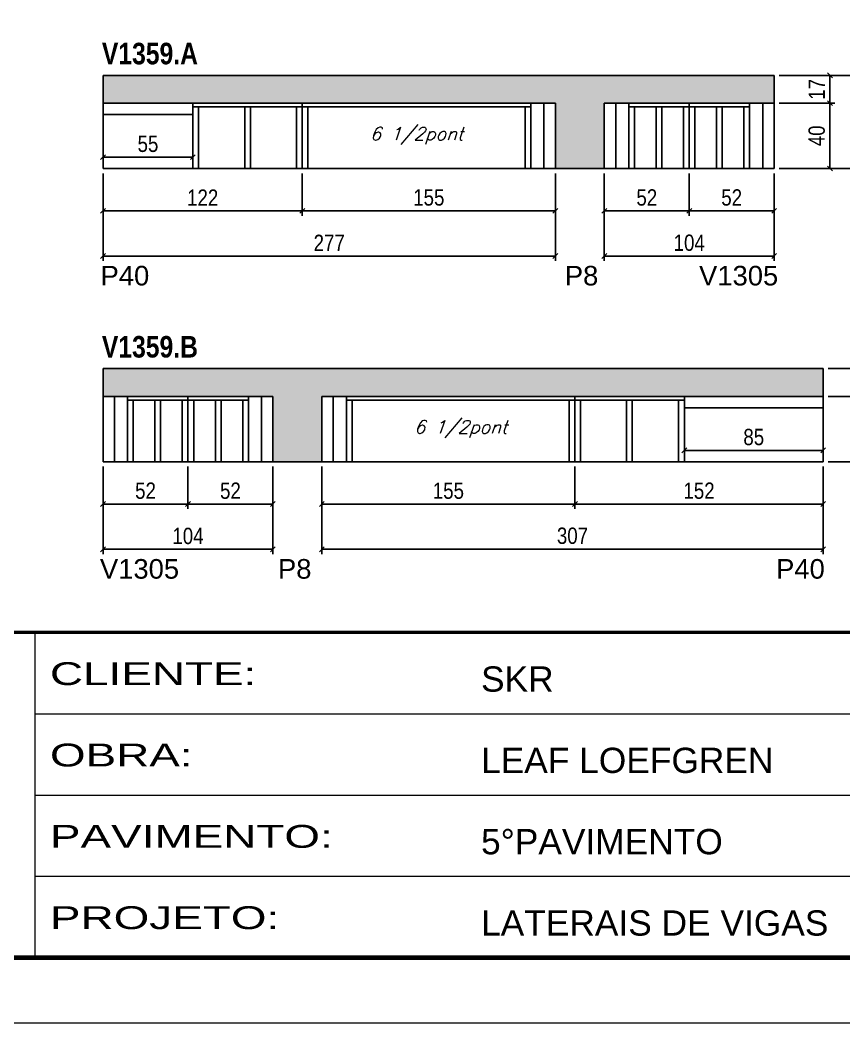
# Model space of a CAD drawing. Extents: x 3309 to 10384, y -2522 to 14608.
# Drawn here: x 8494 to 8999, y 2072 to 2686 of the extents above; entities that cross this region are included whole.
import ezdxf

# ---------------------------------------------------------------- set-up
doc = ezdxf.new("R2010")
doc.units = 0
doc.linetypes.add('CONTINUO', pattern=[0])
doc.linetypes.add('DASHED', pattern=[0.75, 0.5, -0.25])
for name, color, linetype in [('5', 5, 'Continuous'), ('COTA', 241, 'Continuous'), ('NOMENCLATURA', 7, 'Continuous'), ('Painéis', 200, 'Continuous'), ('SARR_2.2x7', 40, 'Continuous'), ('SARR_3.5x7', 81, 'Continuous'), ('texto', 7, 'Continuous')]:
    doc.layers.add(name, color=color, linetype=linetype)
doc.layers.add('Folhas', color=255, linetype='Continuous', lineweight=9)
doc.layers.add('SARRAFO DE PRESSAO', color=251, linetype='DASHED', lineweight=9)
doc.styles.add('ARIAL', font='arial.ttf')
doc.styles.add('COTA TECNICA', font='techl___.ttf', dxfattribs={"height": 10})
doc.styles.add('Romans', font='romans.shx')
doc.styles.get("Standard").update_dxf_attribs({"font": 'arial.ttf'})
doc.styles.add('TECNICA', font='techb___.ttf', dxfattribs={"height": 10})
doc.styles.add('Tecnologia', font='')
doc.styles.get('Tecnologia').set_extended_font_data('Forgotten Futurist')
doc.dimstyles.new('PAINEL', dxfattribs={"dimtxt": 10, "dimasz": 3, "dimexe": 3, "dimexo": 3, "dimgap": 3, "dimtad": 1, "dimdec": 1, "dimzin": 12, "dimdsep": 46, "dimtxsty": 'COTA TECNICA', "dimblk1": 'OBLIQUE', "dimblk2": 'OBLIQUE', "dimsah": 1, "dimcen": 0.9, "dimclrd": 4, "dimclre": 4, "dimclrt": 240, "dimadec": 1, "dimazin": 3, "dimtfac": 1, "dimtdec": 1, "dimtmove": 0, "dimatfit": 3, "dimfxl": 1, "dimtolj": 1, "dimtzin": 12, "dimarcsym": 0})

# ---------------------------------------------------------------- blocks, each defined once
blk = doc.blocks.new('9999999999')
at = {"color": 30, "linetype": 'CONTINUO'}
for p, q in [((98564.56, 34230.21), (98564.56, 34429.45)), ((98564.56, 34379.64), (99583.98, 34379.64)), ((98564.56, 34329.83), (99487.98, 34329.83)), ((98564.56, 34280.02), (99487.98, 34280.02))]:
    blk.add_line(p, q, dxfattribs=at)
at = {"color": 30, "linetype": 'CONTINUO', "const_width": 2}
blk.add_lwpolyline([(99583.98, 34230.21), (99583.98, 34414.45, 0.414214), (99568.98, 34429.45), (98228.98, 34429.45, 0.414214), (98213.98, 34414.45), (98213.98, 34245.21, 0.414214), (98228.98, 34230.21), (99583.98, 34230.21)], format="xyb", dxfattribs=at)
at = {"layer": 'Folhas'}
blk.add_lwpolyline([(98138.98, 34190.21), (99623.98, 34190.21), (99623.98, 35240.21), (98138.98, 35240.21)], close=True, dxfattribs=at)
at = {"layer": 'Folhas', "color": 30, "const_width": 3}
blk.add_lwpolyline([(98213.98, 34230.21), (99583.98, 34230.21), (99583.98, 35200.21), (98213.98, 35200.21)], close=True, dxfattribs=at)
at = {"color": 7, "linetype": 'Continuous', "ltscale": 5, "style": 'ARIAL'}
for s, height, p in [('SKR', 15.483, (98837.68, 34393.13)), ('LEAF LOEFGREN', 15.4829, (98837.68, 34343.32)), ('5°PAVIMENTO', 15.4829, (98837.68, 34293.51)), ('LATERAIS DE VIGAS', 15.4829, (98837.68, 34243.7))]:
    blk.add_text(s, height=height, dxfattribs=at).set_placement(p)
at = {"layer": 'Folhas', "color": 7, "style": 'Tecnologia', "width": 1.5}
for s, p in [('CLIENTE:', (98573.65, 34397.17)), ('OBRA:', (98573.65, 34347.31)), ('PAVIMENTO:', (98573.65, 34297.5)), ('PROJETO:', (98573.65, 34247.69))]:
    blk.add_text(s, height=14, dxfattribs=at).set_placement(p)
blk = doc.blocks.new('_Oblique')
at = {"color": 0, "linetype": 'ByBlock', "lineweight": -2}
blk.add_line((-0.5, -0.5), (0.5, 0.5), dxfattribs=at)
blk = doc.blocks.new('*D1437')
at = {"layer": 'COTA', "color": 4, "linetype": 'ByBlock', "lineweight": -2, "transparency": 16777216}
for p, q in [((8667.08, 2592.5), (8667.08, 2566.58)), ((8822.08, 2592.5), (8822.08, 2566.58)), ((8822.08, 2569.58), (8667.08, 2569.58))]:
    blk.add_line(p, q, dxfattribs=at)
at = {"layer": 'Defpoints', "color": 0, "linetype": 'ByBlock', "transparency": 16777216}
for p in [(8667.08, 2595.5), (8822.08, 2595.5), (8667.08, 2569.58)]:
    blk.add_point(p, dxfattribs=at)
at = {"layer": 'COTA', "color": 4, "linetype": 'ByBlock', "lineweight": -2, "transparency": 16777216, "xscale": 3, "yscale": 3, "zscale": 3, "rotation": 180}
blk.add_blockref('_Oblique', (8667.08, 2569.58), dxfattribs=at)
at = {"layer": 'COTA', "color": 4, "linetype": 'ByBlock', "lineweight": -2, "transparency": 16777216, "xscale": 3, "yscale": 3, "zscale": 3}
blk.add_blockref('_Oblique', (8822.08, 2569.58), dxfattribs=at)
at = {"layer": 'COTA', "color": 240, "linetype": 'ByBlock', "transparency": 16777216, "insert": (8744.58, 2577.69), "char_height": 10, "attachment_point": 5, "style": 'COTA TECNICA'}
blk.add_mtext('\\A1;155', dxfattribs=at)
blk = doc.blocks.new('*D1438')
at = {"layer": 'COTA', "color": 4, "linetype": 'ByBlock', "lineweight": -2, "transparency": 16777216}
for p, q in [((8545.08, 2592.5), (8545.08, 2566.58)), ((8667.08, 2592.5), (8667.08, 2566.58)), ((8667.08, 2569.58), (8545.08, 2569.58))]:
    blk.add_line(p, q, dxfattribs=at)
at = {"layer": 'Defpoints', "color": 0, "linetype": 'ByBlock', "transparency": 16777216}
for p in [(8545.08, 2595.5), (8667.08, 2595.5), (8545.08, 2569.58)]:
    blk.add_point(p, dxfattribs=at)
at = {"layer": 'COTA', "color": 4, "linetype": 'ByBlock', "lineweight": -2, "transparency": 16777216, "xscale": 3, "yscale": 3, "zscale": 3, "rotation": 180}
blk.add_blockref('_Oblique', (8545.08, 2569.58), dxfattribs=at)
at = {"layer": 'COTA', "color": 4, "linetype": 'ByBlock', "lineweight": -2, "transparency": 16777216, "xscale": 3, "yscale": 3, "zscale": 3}
blk.add_blockref('_Oblique', (8667.08, 2569.58), dxfattribs=at)
at = {"layer": 'COTA', "color": 240, "linetype": 'ByBlock', "transparency": 16777216, "insert": (8606.08, 2577.64), "char_height": 10, "attachment_point": 5, "style": 'COTA TECNICA'}
blk.add_mtext('\\A1;122', dxfattribs=at)
blk = doc.blocks.new('*D1439')
at = {"layer": 'COTA', "color": 4, "linetype": 'ByBlock', "lineweight": -2, "transparency": 16777216}
for p, q in [((8545.08, 2592.5), (8545.08, 2538.87)), ((8822.08, 2592.5), (8822.08, 2538.87)), ((8822.08, 2541.87), (8545.08, 2541.87))]:
    blk.add_line(p, q, dxfattribs=at)
at = {"layer": 'Defpoints', "color": 0, "linetype": 'ByBlock', "transparency": 16777216}
for p in [(8545.08, 2595.5), (8822.08, 2595.5), (8545.08, 2541.87)]:
    blk.add_point(p, dxfattribs=at)
at = {"layer": 'COTA', "color": 4, "linetype": 'ByBlock', "lineweight": -2, "transparency": 16777216, "xscale": 3, "yscale": 3, "zscale": 3, "rotation": 180}
blk.add_blockref('_Oblique', (8545.08, 2541.87), dxfattribs=at)
at = {"layer": 'COTA', "color": 4, "linetype": 'ByBlock', "lineweight": -2, "transparency": 16777216, "xscale": 3, "yscale": 3, "zscale": 3}
blk.add_blockref('_Oblique', (8822.08, 2541.87), dxfattribs=at)
at = {"layer": 'COTA', "color": 240, "linetype": 'ByBlock', "transparency": 16777216, "insert": (8683.58, 2549.94), "char_height": 10, "attachment_point": 5, "style": 'COTA TECNICA'}
blk.add_mtext('\\A1;277', dxfattribs=at)
blk = doc.blocks.new('*D1440')
at = {"layer": 'COTA', "color": 4, "lineweight": -2, "transparency": 16777216}
for p, q in [((8852.08, 2592.5), (8852.08, 2538.87)), ((8956.08, 2592.5), (8956.08, 2538.87)), ((8852.08, 2541.87), (8956.08, 2541.87))]:
    blk.add_line(p, q, dxfattribs=at)
at = {"layer": 'Defpoints', "color": 0, "transparency": 16777216}
for p in [(8852.08, 2595.5), (8956.08, 2595.5), (8956.08, 2541.87)]:
    blk.add_point(p, dxfattribs=at)
at = {"layer": 'COTA', "color": 4, "lineweight": -2, "transparency": 16777216, "xscale": 3, "yscale": 3, "zscale": 3, "rotation": 180}
blk.add_blockref('_Oblique', (8852.08, 2541.87), dxfattribs=at)
at = {"layer": 'COTA', "color": 4, "lineweight": -2, "transparency": 16777216, "xscale": 3, "yscale": 3, "zscale": 3}
blk.add_blockref('_Oblique', (8956.08, 2541.87), dxfattribs=at)
at = {"layer": 'COTA', "color": 240, "transparency": 16777216, "insert": (8904.08, 2549.97), "char_height": 10, "attachment_point": 5, "style": 'COTA TECNICA'}
blk.add_mtext('\\A1;104', dxfattribs=at)
blk = doc.blocks.new('*D1441')
at = {"layer": 'COTA', "color": 4, "lineweight": -2, "transparency": 16777216}
for p, q in [((8852.08, 2592.5), (8852.08, 2566.58)), ((8904.08, 2592.5), (8904.08, 2566.58)), ((8852.08, 2569.58), (8904.08, 2569.58))]:
    blk.add_line(p, q, dxfattribs=at)
at = {"layer": 'Defpoints', "color": 0, "transparency": 16777216}
for p in [(8852.08, 2595.5), (8904.08, 2595.5), (8904.08, 2569.58)]:
    blk.add_point(p, dxfattribs=at)
at = {"layer": 'COTA', "color": 4, "lineweight": -2, "transparency": 16777216, "xscale": 3, "yscale": 3, "zscale": 3, "rotation": 180}
blk.add_blockref('_Oblique', (8852.08, 2569.58), dxfattribs=at)
at = {"layer": 'COTA', "color": 4, "lineweight": -2, "transparency": 16777216, "xscale": 3, "yscale": 3, "zscale": 3}
blk.add_blockref('_Oblique', (8904.08, 2569.58), dxfattribs=at)
at = {"layer": 'COTA', "color": 240, "transparency": 16777216, "insert": (8878.08, 2577.69), "char_height": 10, "attachment_point": 5, "style": 'COTA TECNICA'}
blk.add_mtext('\\A1;52', dxfattribs=at)
blk = doc.blocks.new('*D1442')
at = {"layer": 'COTA', "color": 4, "lineweight": -2, "transparency": 16777216}
for p, q in [((8904.08, 2592.5), (8904.08, 2566.58)), ((8956.08, 2592.5), (8956.08, 2566.58)), ((8904.08, 2569.58), (8956.08, 2569.58))]:
    blk.add_line(p, q, dxfattribs=at)
at = {"layer": 'Defpoints', "color": 0, "transparency": 16777216}
for p in [(8904.08, 2595.5), (8956.08, 2595.5), (8956.08, 2569.58)]:
    blk.add_point(p, dxfattribs=at)
at = {"layer": 'COTA', "color": 4, "lineweight": -2, "transparency": 16777216, "xscale": 3, "yscale": 3, "zscale": 3, "rotation": 180}
blk.add_blockref('_Oblique', (8904.08, 2569.58), dxfattribs=at)
at = {"layer": 'COTA', "color": 4, "lineweight": -2, "transparency": 16777216, "xscale": 3, "yscale": 3, "zscale": 3}
blk.add_blockref('_Oblique', (8956.08, 2569.58), dxfattribs=at)
at = {"layer": 'COTA', "color": 240, "transparency": 16777216, "insert": (8930.08, 2577.69), "char_height": 10, "attachment_point": 5, "style": 'COTA TECNICA'}
blk.add_mtext('\\A1;52', dxfattribs=at)
blk = doc.blocks.new('*D1443')
at = {"layer": 'COTA', "color": 4, "lineweight": -2, "transparency": 16777216}
for p, q in [((8959.08, 2635.5), (8993.26, 2635.5)), ((8990.26, 2635.5), (8990.26, 2595.5)), ((8959.08, 2595.5), (8993.26, 2595.5))]:
    blk.add_line(p, q, dxfattribs=at)
at = {"layer": 'Defpoints', "color": 0, "transparency": 16777216}
for p in [(8956.08, 2635.5), (8956.08, 2595.5), (8990.26, 2595.5)]:
    blk.add_point(p, dxfattribs=at)
at = {"layer": 'COTA', "color": 4, "lineweight": -2, "transparency": 16777216, "xscale": 3, "yscale": 3, "zscale": 3}
for p, rotation in [((8990.26, 2635.5), 90), ((8990.26, 2595.5), 270)]:
    blk.add_blockref('_Oblique', p, dxfattribs=dict(at, rotation=rotation))
at = {"layer": 'COTA', "color": 240, "transparency": 16777216, "insert": (8982.16, 2615.5), "char_height": 10, "attachment_point": 5, "rotation": 90, "style": 'COTA TECNICA'}
blk.add_mtext('\\A1;40', dxfattribs=at)
blk = doc.blocks.new('*D1444')
at = {"layer": 'COTA', "color": 4, "lineweight": -2, "transparency": 16777216}
for p, q in [((8959.08, 2652.5), (8993.26, 2652.5)), ((8990.26, 2635.5), (8990.26, 2652.5)), ((8959.08, 2635.5), (8993.26, 2635.5))]:
    blk.add_line(p, q, dxfattribs=at)
at = {"layer": 'Defpoints', "color": 0, "transparency": 16777216}
for p in [(8956.08, 2652.5), (8990.26, 2652.5), (8956.08, 2635.5)]:
    blk.add_point(p, dxfattribs=at)
at = {"layer": 'COTA', "color": 4, "lineweight": -2, "transparency": 16777216, "xscale": 3, "yscale": 3, "zscale": 3}
for p, rotation in [((8990.26, 2652.5), 90), ((8990.26, 2635.5), 270)]:
    blk.add_blockref('_Oblique', p, dxfattribs=dict(at, rotation=rotation))
at = {"layer": 'COTA', "color": 240, "transparency": 16777216, "insert": (8982.19, 2644), "char_height": 10, "attachment_point": 5, "rotation": 90, "style": 'COTA TECNICA'}
blk.add_mtext('\\A1;17', dxfattribs=at)
blk = doc.blocks.new('*D1445')
at = {"layer": 'COTA', "color": 4, "lineweight": -2, "transparency": 16777216}
for p, q in [((8959.08, 2652.5), (9027.13, 2652.5)), ((9024.13, 2595.5), (9024.13, 2652.5)), ((8959.08, 2595.5), (9027.13, 2595.5))]:
    blk.add_line(p, q, dxfattribs=at)
at = {"layer": 'Defpoints', "color": 0, "transparency": 16777216}
for p in [(8956.08, 2652.5), (9024.13, 2652.5), (8956.08, 2595.5)]:
    blk.add_point(p, dxfattribs=at)
at = {"layer": 'COTA', "color": 4, "lineweight": -2, "transparency": 16777216, "xscale": 3, "yscale": 3, "zscale": 3}
for p, rotation in [((9024.13, 2652.5), 90), ((9024.13, 2595.5), 270)]:
    blk.add_blockref('_Oblique', p, dxfattribs=dict(at, rotation=rotation))
at = {"layer": 'COTA', "color": 240, "transparency": 16777216, "insert": (9016.02, 2624), "char_height": 10, "attachment_point": 5, "rotation": 90, "style": 'COTA TECNICA'}
blk.add_mtext('\\A1;57', dxfattribs=at)
blk = doc.blocks.new('*D1446')
at = {"layer": 'COTA', "color": 4, "lineweight": -2, "transparency": 16777216}
for p, q in [((8545.08, 2598.5), (8545.08, 2605.44)), ((8600.08, 2598.5), (8600.08, 2605.44)), ((8545.08, 2602.44), (8600.08, 2602.44))]:
    blk.add_line(p, q, dxfattribs=at)
at = {"layer": 'Defpoints', "color": 0, "transparency": 16777216}
for p in [(8600.08, 2602.44), (8545.08, 2595.5), (8600.08, 2595.5)]:
    blk.add_point(p, dxfattribs=at)
at = {"layer": 'COTA', "color": 4, "lineweight": -2, "transparency": 16777216, "xscale": 3, "yscale": 3, "zscale": 3, "rotation": 180}
blk.add_blockref('_Oblique', (8545.08, 2602.44), dxfattribs=at)
at = {"layer": 'COTA', "color": 4, "lineweight": -2, "transparency": 16777216, "xscale": 3, "yscale": 3, "zscale": 3}
blk.add_blockref('_Oblique', (8600.08, 2602.44), dxfattribs=at)
at = {"layer": 'COTA', "color": 240, "transparency": 16777216, "insert": (8572.58, 2610.55), "char_height": 10, "attachment_point": 5, "style": 'COTA TECNICA'}
blk.add_mtext('\\A1;55', dxfattribs=at)
blk = doc.blocks.new('*D1447')
at = {"layer": 'COTA', "color": 4, "linetype": 'ByBlock', "lineweight": -2, "transparency": 16777216}
for p, q in [((8679.08, 2412.89), (8679.08, 2386.97)), ((8834.08, 2412.89), (8834.08, 2386.97)), ((8679.08, 2389.97), (8834.08, 2389.97))]:
    blk.add_line(p, q, dxfattribs=at)
at = {"layer": 'Defpoints', "color": 0, "linetype": 'ByBlock', "transparency": 16777216}
for p in [(8679.08, 2415.89), (8834.08, 2415.89), (8834.08, 2389.97)]:
    blk.add_point(p, dxfattribs=at)
at = {"layer": 'COTA', "color": 4, "linetype": 'ByBlock', "lineweight": -2, "transparency": 16777216, "xscale": 3, "yscale": 3, "zscale": 3, "rotation": 180}
blk.add_blockref('_Oblique', (8679.08, 2389.97), dxfattribs=at)
at = {"layer": 'COTA', "color": 4, "linetype": 'ByBlock', "lineweight": -2, "transparency": 16777216, "xscale": 3, "yscale": 3, "zscale": 3}
blk.add_blockref('_Oblique', (8834.08, 2389.97), dxfattribs=at)
at = {"layer": 'COTA', "color": 240, "linetype": 'ByBlock', "transparency": 16777216, "insert": (8756.58, 2398.08), "char_height": 10, "attachment_point": 5, "style": 'COTA TECNICA'}
blk.add_mtext('\\A1;155', dxfattribs=at)
blk = doc.blocks.new('*D1448')
at = {"layer": 'COTA', "color": 4, "linetype": 'ByBlock', "lineweight": -2, "transparency": 16777216}
for p, q in [((8834.08, 2412.89), (8834.08, 2386.97)), ((8986.08, 2412.89), (8986.08, 2386.97)), ((8834.08, 2389.97), (8986.08, 2389.97))]:
    blk.add_line(p, q, dxfattribs=at)
at = {"layer": 'Defpoints', "color": 0, "linetype": 'ByBlock', "transparency": 16777216}
for p in [(8834.08, 2415.89), (8986.08, 2415.89), (8986.08, 2389.97)]:
    blk.add_point(p, dxfattribs=at)
at = {"layer": 'COTA', "color": 4, "linetype": 'ByBlock', "lineweight": -2, "transparency": 16777216, "xscale": 3, "yscale": 3, "zscale": 3, "rotation": 180}
blk.add_blockref('_Oblique', (8834.08, 2389.97), dxfattribs=at)
at = {"layer": 'COTA', "color": 4, "linetype": 'ByBlock', "lineweight": -2, "transparency": 16777216, "xscale": 3, "yscale": 3, "zscale": 3}
blk.add_blockref('_Oblique', (8986.08, 2389.97), dxfattribs=at)
at = {"layer": 'COTA', "color": 240, "linetype": 'ByBlock', "transparency": 16777216, "insert": (8910.08, 2398.08), "char_height": 10, "attachment_point": 5, "style": 'COTA TECNICA'}
blk.add_mtext('\\A1;152', dxfattribs=at)
blk = doc.blocks.new('*D1449')
at = {"layer": 'COTA', "color": 4, "linetype": 'ByBlock', "lineweight": -2, "transparency": 16777216}
for p, q in [((8679.08, 2412.89), (8679.08, 2359.26)), ((8986.08, 2412.89), (8986.08, 2359.26)), ((8679.08, 2362.26), (8986.08, 2362.26))]:
    blk.add_line(p, q, dxfattribs=at)
at = {"layer": 'Defpoints', "color": 0, "linetype": 'ByBlock', "transparency": 16777216}
for p in [(8679.08, 2415.89), (8986.08, 2415.89), (8986.08, 2362.26)]:
    blk.add_point(p, dxfattribs=at)
at = {"layer": 'COTA', "color": 4, "linetype": 'ByBlock', "lineweight": -2, "transparency": 16777216, "xscale": 3, "yscale": 3, "zscale": 3, "rotation": 180}
blk.add_blockref('_Oblique', (8679.08, 2362.26), dxfattribs=at)
at = {"layer": 'COTA', "color": 4, "linetype": 'ByBlock', "lineweight": -2, "transparency": 16777216, "xscale": 3, "yscale": 3, "zscale": 3}
blk.add_blockref('_Oblique', (8986.08, 2362.26), dxfattribs=at)
at = {"layer": 'COTA', "color": 240, "linetype": 'ByBlock', "transparency": 16777216, "insert": (8832.58, 2370.48), "char_height": 10, "attachment_point": 5, "style": 'COTA TECNICA'}
blk.add_mtext('\\A1;307', dxfattribs=at)
blk = doc.blocks.new('*D1450')
at = {"layer": 'COTA', "color": 4, "lineweight": -2, "transparency": 16777216}
for p, q in [((8545.08, 2412.89), (8545.08, 2359.26)), ((8649.08, 2412.89), (8649.08, 2359.26)), ((8649.08, 2362.26), (8545.08, 2362.26))]:
    blk.add_line(p, q, dxfattribs=at)
at = {"layer": 'Defpoints', "color": 0, "transparency": 16777216}
for p in [(8545.08, 2415.89), (8649.08, 2415.89), (8545.08, 2362.26)]:
    blk.add_point(p, dxfattribs=at)
at = {"layer": 'COTA', "color": 4, "lineweight": -2, "transparency": 16777216, "xscale": 3, "yscale": 3, "zscale": 3, "rotation": 180}
blk.add_blockref('_Oblique', (8545.08, 2362.26), dxfattribs=at)
at = {"layer": 'COTA', "color": 4, "lineweight": -2, "transparency": 16777216, "xscale": 3, "yscale": 3, "zscale": 3}
blk.add_blockref('_Oblique', (8649.08, 2362.26), dxfattribs=at)
at = {"layer": 'COTA', "color": 240, "transparency": 16777216, "insert": (8597.08, 2370.36), "char_height": 10, "attachment_point": 5, "style": 'COTA TECNICA'}
blk.add_mtext('\\A1;104', dxfattribs=at)
blk = doc.blocks.new('*D1451')
at = {"layer": 'COTA', "color": 4, "lineweight": -2, "transparency": 16777216}
for p, q in [((8597.08, 2412.89), (8597.08, 2386.97)), ((8649.08, 2412.89), (8649.08, 2386.97)), ((8649.08, 2389.97), (8597.08, 2389.97))]:
    blk.add_line(p, q, dxfattribs=at)
at = {"layer": 'Defpoints', "color": 0, "transparency": 16777216}
for p in [(8597.08, 2415.89), (8649.08, 2415.89), (8597.08, 2389.97)]:
    blk.add_point(p, dxfattribs=at)
at = {"layer": 'COTA', "color": 4, "lineweight": -2, "transparency": 16777216, "xscale": 3, "yscale": 3, "zscale": 3, "rotation": 180}
blk.add_blockref('_Oblique', (8597.08, 2389.97), dxfattribs=at)
at = {"layer": 'COTA', "color": 4, "lineweight": -2, "transparency": 16777216, "xscale": 3, "yscale": 3, "zscale": 3}
blk.add_blockref('_Oblique', (8649.08, 2389.97), dxfattribs=at)
at = {"layer": 'COTA', "color": 240, "transparency": 16777216, "insert": (8623.08, 2398.08), "char_height": 10, "attachment_point": 5, "style": 'COTA TECNICA'}
blk.add_mtext('\\A1;52', dxfattribs=at)
blk = doc.blocks.new('*D1452')
at = {"layer": 'COTA', "color": 4, "lineweight": -2, "transparency": 16777216}
for p, q in [((8545.08, 2412.89), (8545.08, 2386.97)), ((8597.08, 2412.89), (8597.08, 2386.97)), ((8597.08, 2389.97), (8545.08, 2389.97))]:
    blk.add_line(p, q, dxfattribs=at)
at = {"layer": 'Defpoints', "color": 0, "transparency": 16777216}
for p in [(8545.08, 2415.89), (8597.08, 2415.89), (8545.08, 2389.97)]:
    blk.add_point(p, dxfattribs=at)
at = {"layer": 'COTA', "color": 4, "lineweight": -2, "transparency": 16777216, "xscale": 3, "yscale": 3, "zscale": 3, "rotation": 180}
blk.add_blockref('_Oblique', (8545.08, 2389.97), dxfattribs=at)
at = {"layer": 'COTA', "color": 4, "lineweight": -2, "transparency": 16777216, "xscale": 3, "yscale": 3, "zscale": 3}
blk.add_blockref('_Oblique', (8597.08, 2389.97), dxfattribs=at)
at = {"layer": 'COTA', "color": 240, "transparency": 16777216, "insert": (8571.08, 2398.08), "char_height": 10, "attachment_point": 5, "style": 'COTA TECNICA'}
blk.add_mtext('\\A1;52', dxfattribs=at)
blk = doc.blocks.new('*D1453')
at = {"layer": 'COTA', "color": 4, "lineweight": -2, "transparency": 16777216}
for p, q in [((8901.08, 2418.89), (8901.08, 2425.83)), ((8986.08, 2422.83), (8901.08, 2422.83)), ((8986.08, 2418.89), (8986.08, 2425.83))]:
    blk.add_line(p, q, dxfattribs=at)
at = {"layer": 'Defpoints', "color": 0, "transparency": 16777216}
for p in [(8901.08, 2422.83), (8901.08, 2415.89), (8986.08, 2415.89)]:
    blk.add_point(p, dxfattribs=at)
at = {"layer": 'COTA', "color": 4, "lineweight": -2, "transparency": 16777216, "xscale": 3, "yscale": 3, "zscale": 3, "rotation": 180}
blk.add_blockref('_Oblique', (8901.08, 2422.83), dxfattribs=at)
at = {"layer": 'COTA', "color": 4, "lineweight": -2, "transparency": 16777216, "xscale": 3, "yscale": 3, "zscale": 3}
blk.add_blockref('_Oblique', (8986.08, 2422.83), dxfattribs=at)
at = {"layer": 'COTA', "color": 240, "transparency": 16777216, "insert": (8943.58, 2430.96), "char_height": 10, "attachment_point": 5, "style": 'COTA TECNICA'}
blk.add_mtext('\\A1;85', dxfattribs=at)
blk = doc.blocks.new('*D1454')
at = {"layer": 'COTA', "color": 4, "lineweight": -2, "transparency": 16777216}
for p, q in [((8989.08, 2455.89), (9025.77, 2455.89)), ((9022.77, 2455.89), (9022.77, 2415.89)), ((8989.08, 2415.89), (9025.77, 2415.89))]:
    blk.add_line(p, q, dxfattribs=at)
at = {"layer": 'Defpoints', "color": 0, "transparency": 16777216}
for p in [(8986.08, 2455.89), (8986.08, 2415.89), (9022.77, 2415.89)]:
    blk.add_point(p, dxfattribs=at)
at = {"layer": 'COTA', "color": 4, "lineweight": -2, "transparency": 16777216, "xscale": 3, "yscale": 3, "zscale": 3}
for p, rotation in [((9022.77, 2455.89), 90), ((9022.77, 2415.89), 270)]:
    blk.add_blockref('_Oblique', p, dxfattribs=dict(at, rotation=rotation))
at = {"layer": 'COTA', "color": 240, "transparency": 16777216, "insert": (9014.67, 2435.89), "char_height": 10, "attachment_point": 5, "rotation": 90, "style": 'COTA TECNICA'}
blk.add_mtext('\\A1;40', dxfattribs=at)
blk = doc.blocks.new('*D1455')
at = {"layer": 'COTA', "color": 4, "lineweight": -2, "transparency": 16777216}
for p, q in [((8989.08, 2472.89), (9025.77, 2472.89)), ((9022.77, 2455.89), (9022.77, 2472.89)), ((8989.08, 2455.89), (9025.77, 2455.89))]:
    blk.add_line(p, q, dxfattribs=at)
at = {"layer": 'Defpoints', "color": 0, "transparency": 16777216}
for p in [(8986.08, 2472.89), (9022.77, 2472.89), (8986.08, 2455.89)]:
    blk.add_point(p, dxfattribs=at)
at = {"layer": 'COTA', "color": 4, "lineweight": -2, "transparency": 16777216, "xscale": 3, "yscale": 3, "zscale": 3}
for p, rotation in [((9022.77, 2472.89), 90), ((9022.77, 2455.89), 270)]:
    blk.add_blockref('_Oblique', p, dxfattribs=dict(at, rotation=rotation))
at = {"layer": 'COTA', "color": 240, "transparency": 16777216, "insert": (9014.7, 2464.39), "char_height": 10, "attachment_point": 5, "rotation": 90, "style": 'COTA TECNICA'}
blk.add_mtext('\\A1;17', dxfattribs=at)
blk = doc.blocks.new('*D1456')
at = {"layer": 'COTA', "color": 4, "lineweight": -2, "transparency": 16777216}
for p, q in [((8992.08, 2472.89), (9056.07, 2472.89)), ((9053.07, 2415.89), (9053.07, 2472.89)), ((8989.08, 2415.89), (9056.07, 2415.89))]:
    blk.add_line(p, q, dxfattribs=at)
at = {"layer": 'Defpoints', "color": 0, "transparency": 16777216}
for p in [(8989.08, 2472.89), (9053.07, 2472.89), (8986.08, 2415.89)]:
    blk.add_point(p, dxfattribs=at)
at = {"layer": 'COTA', "color": 4, "lineweight": -2, "transparency": 16777216, "xscale": 3, "yscale": 3, "zscale": 3}
for p, rotation in [((9053.07, 2472.89), 90), ((9053.07, 2415.89), 270)]:
    blk.add_blockref('_Oblique', p, dxfattribs=dict(at, rotation=rotation))
at = {"layer": 'COTA', "color": 240, "transparency": 16777216, "insert": (9044.96, 2444.39), "char_height": 10, "attachment_point": 5, "rotation": 90, "style": 'COTA TECNICA'}
blk.add_mtext('\\A1;57', dxfattribs=at)

msp = doc.modelspace()

# ---------------------------------------------------------------- hatches: boundary and pattern name
at = {"layer": 'COTA'}
h = msp.add_hatch(dxfattribs=at)
h.set_pattern_fill('AR-CONC', color=256, scale=0.03)
h.set_pattern_definition([(50, (0, 24.1962), (5.46554, -0.4781726), [0.5715, -6.2865]), (355, (0, 24.196), (-1.0573026, 5.7317054), [0.4572, -5.0292175]), (100.451445, (0.4555, 24.1564), (4.4082374, 5.2535326), [0.4857003, -5.3427073]), (46.1842, (0, 25.72), (8.132371, -1.26127), [0.85725, -9.42975]), (96.63556, (0.678, 25.615), (7.122124, 7.422784), [0.728551, -8.014068]), (351.18415, (0, 25.72), (7.122124, 7.422784), [0.685799, -7.543792]), (21, (0.762, 25.3392), (4.5484317, -3.067956), [0.5715, -6.2865]), (326, (0.762, 25.339), (1.854061, 5.525639), [0.4572, -5.0292]), (71.451445, (1.141, 25.0836), (6.4024926, 2.457683), [0.4857003, -5.342698]), (37.5, (0, 24.1962), (0.0926581, 2.53665117), [0, -4.96824, 0, -5.1054, 0, -5.04825]), (7.5, (0, 24.1962), (2.0045899, 3.00541724), [0, -2.91084, 0, -4.85394, 0, -1.92405]), (327.5, (-1.6993, 24.1962), (4.06771786, -0.1718623), [0, -1.905, 0, -5.9436, 0, -7.8867]), (317.5, (-2.4613, 24.1962), (4.4438754, 0.7627947), [0, -2.4765, 0, -3.94716, 0, -5.6007])])
h.paths.add_polyline_path([(8822.08, 2595.5), (8852.08, 2595.5), (8852.08, 2635.5), (8956.08, 2635.5), (8956.08, 2652.5), (8545.08, 2652.5), (8545.08, 2635.5), (8822.08, 2635.5)])
h = msp.add_hatch(dxfattribs=at)
h.set_pattern_fill('AR-CONC', color=256, scale=0.03)
h.set_pattern_definition([(50, (0, -155.414), (5.46554, -0.4781726), [0.5715, -6.2865]), (355, (0, -155.414), (-1.0573026, 5.7317054), [0.4572, -5.0292175]), (100.451445, (0.4555, -155.454), (4.4082374, 5.2535326), [0.4857003, -5.3427073]), (46.1842, (0, -153.89), (8.132371, -1.26127), [0.85725, -9.42975]), (96.63556, (0.678, -153.995), (7.122124, 7.422784), [0.728551, -8.014068]), (351.18415, (0, -153.89), (7.122124, 7.422784), [0.685799, -7.543792]), (21, (0.762, -154.271), (4.5484317, -3.067956), [0.5715, -6.2865]), (326, (0.762, -154.271), (1.854061, 5.525639), [0.4572, -5.0292]), (71.451445, (1.141, -154.527), (6.4024926, 2.457683), [0.4857003, -5.342698]), (37.5, (0, -155.4142), (0.0926581, 2.53665117), [0, -4.96824, 0, -5.1054, 0, -5.04825]), (7.5, (0, -155.4142), (2.0045899, 3.00541724), [0, -2.91084, 0, -4.85394, 0, -1.92405]), (327.5, (-1.6993, -155.4142), (4.06771786, -0.1718623), [0, -1.905, 0, -5.9436, 0, -7.8867]), (317.5, (-2.4613, -155.414), (4.4438754, 0.7627947), [0, -2.4765, 0, -3.94716, 0, -5.6007])])
h.paths.add_polyline_path([(8679.08, 2455.89), (8986.08, 2455.89), (8986.08, 2472.89), (8545.08, 2472.89), (8545.08, 2455.89), (8649.08, 2455.89), (8649.08, 2415.89), (8679.08, 2415.89)])

# ---------------------------------------------------------------- linework, layer by layer
for p, q in [((8545.08, 2635.5), (8545.08, 2652.5)), ((8545.08, 2652.5), (8956.08, 2652.5)), ((8956.08, 2635.5), (8956.08, 2652.5)), ((8822.08, 2595.5), (8852.08, 2595.5)), ((8986.08, 2472.89), (8545.08, 2472.89)), ((8545.08, 2455.89), (8545.08, 2472.89)), ((8986.08, 2455.89), (8986.08, 2472.89)), ((8679.08, 2415.89), (8649.08, 2415.89))]:
    msp.add_line(p, q, dxfattribs=at)
at = {"layer": 'Painéis', "linetype": 'ByBlock'}
for p, q in [((8822.08, 2635.5), (8545.08, 2635.5)), ((8545.08, 2595.5), (8545.08, 2635.5)), ((8667.08, 2595.5), (8667.08, 2635.5)), ((8822.08, 2595.5), (8822.08, 2635.5)), ((8852.08, 2635.5), (8956.08, 2635.5)), ((8852.08, 2595.5), (8852.08, 2635.5)), ((8904.08, 2595.5), (8904.08, 2635.5)), ((8956.08, 2595.5), (8956.08, 2635.5)), ((8822.08, 2595.5), (8545.08, 2595.5)), ((8852.08, 2595.5), (8956.08, 2595.5)), ((8649.08, 2455.89), (8545.08, 2455.89)), ((8545.08, 2415.89), (8545.08, 2455.89)), ((8597.08, 2415.89), (8597.08, 2455.89)), ((8649.08, 2415.89), (8649.08, 2455.89)), ((8679.08, 2455.89), (8986.08, 2455.89)), ((8679.08, 2415.89), (8679.08, 2455.89)), ((8834.08, 2415.89), (8834.08, 2455.89)), ((8986.08, 2415.89), (8986.08, 2455.89)), ((8649.08, 2415.89), (8545.08, 2415.89)), ((8679.08, 2415.89), (8986.08, 2415.89))]:
    msp.add_line(p, q, dxfattribs=at)
at = {"layer": 'SARR_2.2x7', "linetype": 'Continuous'}
for p, q in [((8815.08, 2595.5), (8815.08, 2635.5)), ((8859.08, 2595.5), (8859.08, 2635.5)), ((8949.08, 2595.5), (8949.08, 2635.5)), ((8667.08, 2633.3), (8600.08, 2633.3)), ((8807.08, 2633.3), (8667.08, 2633.3)), ((8867.08, 2633.3), (8904.08, 2633.3)), ((8904.08, 2633.3), (8941.08, 2633.3)), ((8600.08, 2628.5), (8545.08, 2628.5)), ((8552.08, 2415.89), (8552.08, 2455.89)), ((8597.08, 2453.69), (8560.08, 2453.69)), ((8634.08, 2453.69), (8597.08, 2453.69)), ((8642.08, 2415.89), (8642.08, 2455.89)), ((8686.08, 2415.89), (8686.08, 2455.89)), ((8694.08, 2453.69), (8834.08, 2453.69)), ((8834.08, 2453.69), (8901.08, 2453.69)), ((8901.08, 2448.89), (8986.08, 2448.89))]:
    msp.add_line(p, q, dxfattribs=at)
at = {"layer": 'SARR_3.5x7'}
for p, q in [((8600.08, 2635.5), (8600.08, 2595.5)), ((8807.08, 2635.5), (8807.08, 2595.5)), ((8867.08, 2635.5), (8867.08, 2595.5)), ((8941.08, 2635.5), (8941.08, 2595.5)), ((8603.58, 2633.3), (8603.58, 2595.5)), ((8631.94, 2633.3), (8631.94, 2595.5)), ((8635.44, 2633.3), (8635.44, 2595.5)), ((8663.58, 2633.3), (8663.58, 2595.5)), ((8670.58, 2633.3), (8670.58, 2595.5)), ((8803.58, 2633.3), (8803.58, 2595.5)), ((8870.58, 2633.3), (8870.58, 2595.5)), ((8883.82, 2633.3), (8883.82, 2595.5)), ((8887.32, 2633.3), (8887.32, 2595.5)), ((8900.58, 2633.3), (8900.58, 2595.5)), ((8907.58, 2633.3), (8907.58, 2595.5)), ((8920.84, 2633.3), (8920.84, 2595.5)), ((8924.34, 2633.3), (8924.34, 2595.5)), ((8937.58, 2633.3), (8937.58, 2595.5)), ((8560.08, 2455.89), (8560.08, 2415.89)), ((8563.58, 2453.69), (8563.58, 2415.89)), ((8576.82, 2453.69), (8576.82, 2415.89)), ((8580.32, 2453.69), (8580.32, 2415.89)), ((8593.58, 2453.69), (8593.58, 2415.89)), ((8600.58, 2453.69), (8600.58, 2415.89)), ((8613.84, 2453.69), (8613.84, 2415.89)), ((8617.34, 2453.69), (8617.34, 2415.89)), ((8630.58, 2453.69), (8630.58, 2415.89)), ((8634.08, 2455.89), (8634.08, 2415.89)), ((8694.08, 2455.89), (8694.08, 2415.89)), ((8697.58, 2453.69), (8697.58, 2415.89)), ((8830.58, 2453.69), (8830.58, 2415.89)), ((8837.58, 2453.69), (8837.58, 2415.89)), ((8865.71, 2453.69), (8865.71, 2415.89)), ((8869.21, 2453.69), (8869.21, 2415.89)), ((8897.58, 2453.69), (8897.58, 2415.89)), ((8901.08, 2455.89), (8901.08, 2415.89))]:
    msp.add_line(p, q, dxfattribs=at)

# ---------------------------------------------------------------- block references
at = {"layer": 'SARRAFO DE PRESSAO', "color": 6, "linetype": 'ByBlock'}
msp.add_blockref('9999999999', (-90061.11, -32118.1), dxfattribs=at)

# ---------------------------------------------------------------- texts
at = {"layer": '5', "linetype": 'Continuous'}
for s, rotation, p in [('P40', 359.99996, (8543.55, 2523.86)), ('P8', 0.00004, (8827.89, 2523.86)), ('V1305', 0.00004, (8910.11, 2523.86)), ('V1305', 359.99996, (8543.17, 2344.25)), ('P8', 359.99996, (8652.21, 2344.25)), ('P40', 0.00004, (8957.29, 2344.25))]:
    msp.add_text(s, height=12, rotation=rotation, dxfattribs=at).set_placement(p)
at = {"layer": 'NOMENCLATURA', "style": 'TECNICA'}
for s, p in [('V1359.A', (8544.36, 2659.31, 0)), ('V1359.B', (8544.36, 2479.7, 0))]:
    msp.add_text(s, height=13.2, dxfattribs=at).set_placement(p)
at = {"layer": 'texto', "color": 2, "char_height": 8, "attachment_point": 5, "style": 'Romans'}
for insert in [(8737.08, 2615.5), (8764.08, 2435.89)]:
    msp.add_mtext('{\\Q19;\\C256;6 1/2pont}', dxfattribs=dict(at, insert=insert))

# ---------------------------------------------------------------- dimensions: what is measured, and where the dimension line sits
at = {"layer": 'COTA'}
for base, p1, p2, angle, picture, middle in [((8990.26, 2652.5), (8956.08, 2635.5), (8956.08, 2652.5), 90, '*D1444', (8982.19, 2644)), ((9024.13, 2652.5), (8956.08, 2595.5), (8956.08, 2652.5), 90, '*D1445', (9016.02, 2624)), ((8990.26, 2595.5), (8956.08, 2635.5), (8956.08, 2595.5), 90, '*D1443', (8982.16, 2615.5)), ((9022.77, 2472.89), (8986.08, 2455.89), (8986.08, 2472.89), 90, '*D1455', (9014.7, 2464.39)), ((9053.07, 2472.89), (8986.08, 2415.89), (8989.08, 2472.89), 90, '*D1456', (9044.96, 2444.39)), ((9022.77, 2415.89), (8986.08, 2455.89), (8986.08, 2415.89), 90, '*D1454', (9014.67, 2435.89)), ((8901.08, 2422.83), (8986.08, 2415.89), (8901.08, 2415.89), 180, '*D1453', (8943.58, 2430.96)), ((8545.08, 2362.26), (8649.08, 2415.89), (8545.08, 2415.89), 180, '*D1450', (8597.08, 2370.36)), ((8597.08, 2389.97), (8649.08, 2415.89), (8597.08, 2415.89), 180, '*D1451', (8623.08, 2398.08))]:
    dim = msp.add_linear_dim(base=base, p1=p1, p2=p2, angle=angle, dimstyle='PAINEL', dxfattribs=at)
    dim.commit()
    dim.dimension.update_dxf_attribs({"geometry": picture, "text_midpoint": middle})
for base, p1, p2, picture, middle in [((8600.08, 2602.44), (8545.08, 2595.5), (8600.08, 2595.5), '*D1446', (8572.58, 2610.55)), ((8956.08, 2541.87), (8852.08, 2595.5), (8956.08, 2595.5), '*D1440', (8904.08, 2549.97)), ((8904.08, 2569.58), (8852.08, 2595.5), (8904.08, 2595.5), '*D1441', (8878.08, 2577.69))]:
    dim = msp.add_linear_dim(base=base, p1=p1, p2=p2, dimstyle='PAINEL', dxfattribs=at)
    dim.commit()
    dim.dimension.update_dxf_attribs({"geometry": picture, "text_midpoint": middle})
at = {"layer": 'COTA', "linetype": 'ByBlock'}
for base, p1, p2, angle, picture, middle in [((8545.08, 2569.58), (8667.08, 2595.5), (8545.08, 2595.5), 180, '*D1438', (8606.08, 2577.64)), ((8986.08, 2389.97), (8834.08, 2415.89), (8986.08, 2415.89), 0, '*D1448', (8910.08, 2398.08))]:
    dim = msp.add_linear_dim(base=base, p1=p1, p2=p2, angle=angle, dimstyle='PAINEL', override={"dimtmove": 1}, dxfattribs=at)
    dim.commit()
    dim.dimension.update_dxf_attribs({"geometry": picture, "text_midpoint": middle})
for base, p1, p2, angle, picture, middle in [((8545.08, 2541.87), (8822.08, 2595.5), (8545.08, 2595.5), 180, '*D1439', (8683.58, 2549.94)), ((8667.08, 2569.58), (8822.08, 2595.5), (8667.08, 2595.5), 180, '*D1437', (8744.58, 2577.69)), ((8834.08, 2389.97), (8679.08, 2415.89), (8834.08, 2415.89), 0, '*D1447', (8756.58, 2398.08)), ((8986.08, 2362.26), (8679.08, 2415.89), (8986.08, 2415.89), 0, '*D1449', (8832.58, 2370.48))]:
    dim = msp.add_linear_dim(base=base, p1=p1, p2=p2, angle=angle, dimstyle='PAINEL', dxfattribs=at)
    dim.commit()
    dim.dimension.update_dxf_attribs({"geometry": picture, "text_midpoint": middle})
at = {"layer": 'COTA'}
dim = msp.add_linear_dim(base=(8956.08, 2569.58), p1=(8904.08, 2595.5), p2=(8956.08, 2595.5), dimstyle='PAINEL', override={"dimtmove": 1}, dxfattribs=at)
dim.commit()
dim.dimension.update_dxf_attribs({"geometry": '*D1442', "text_midpoint": (8930.08, 2577.69)})
dim = msp.add_linear_dim(base=(8545.08, 2389.97), p1=(8597.08, 2415.89), p2=(8545.08, 2415.89), angle=180, dimstyle='PAINEL', override={"dimtmove": 1}, dxfattribs=at)
dim.commit()
dim.dimension.update_dxf_attribs({"geometry": '*D1452', "text_midpoint": (8571.08, 2398.08)})

doc.saveas('drawing.dxf')
